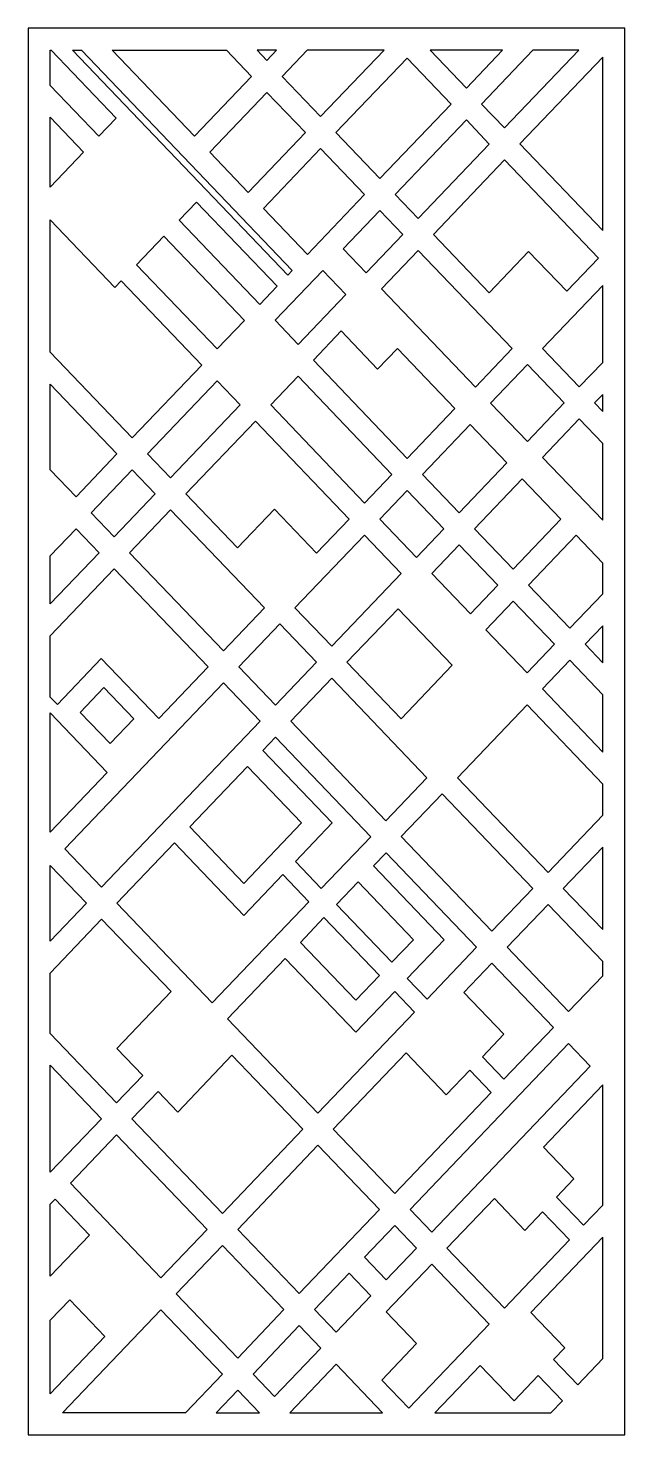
# Model space of a CAD drawing. Extents: x 64 to 1144, y 41 to 2586.
import ezdxf

# ---------------------------------------------------------------- set-up
doc = ezdxf.new("R2010")
doc.units = 0
doc.layers.add('LAYER_01', color=1, linetype='CONTINUOUS')

msp = doc.modelspace()

# ---------------------------------------------------------------- linework, layer by layer
at = {"layer": 'LAYER_01'}
for points in [[(63.8, 41), (1143.8, 41), (1143.8, 2586.5), (63.8, 2586.5)], [(105.6, 2546.5), (223, 2423.8), (191.8, 2391.1), (103.8, 2482.9), (103.8, 2546.5)], [(160.5, 2546.5), (541.7, 2148.1), (533.7, 2139.7), (144.4, 2546.5)], [(215.8, 2546.5), (422.9, 2546.5), (468.3, 2499.1), (364.8, 2390.8)], [(513.5, 2546.5), (478.2, 2546.5), (495.9, 2528)], [(593.2, 2426.3), (708, 2546.5), (568.8, 2546.5), (523.6, 2499.1)], [(791.5, 2546.5), (856.9, 2478.1), (922.2, 2546.5)], [(977.5, 2546.5), (884.6, 2449.2), (926.1, 2405.8), (1060.5, 2546.5)], [(700.4, 2314.3), (620.9, 2397.4), (749.7, 2532.3), (829.2, 2449.2)], [(1103.8, 2220.1), (1103.8, 2533.9), (953.8, 2376.9)], [(565.6, 2397.4), (495.9, 2470.1), (392.5, 2361.9), (462.2, 2289.1)], [(103.8, 2299), (103.8, 2425.1), (164.1, 2362.1)], [(728.1, 2285.4), (856.9, 2420.3), (898.5, 2376.8), (769.7, 2242)], [(593.2, 2368.5), (672.8, 2285.4), (569.4, 2177.1), (489.8, 2260.2)], [(1038.7, 2110.3), (1096.1, 2170.4), (926.1, 2347.9), (797.3, 2213), (898.3, 2107.6), (969.7, 2182.4)], [(337.2, 2239.1), (368.5, 2271.8), (514.3, 2119.4), (483, 2086.7)], [(700.5, 2256.4), (742, 2213), (675.6, 2143.5), (634.1, 2186.9)], [(103.8, 2000.2), (103.8, 2239.7), (220.9, 2117.4), (232.3, 2129.3), (378.2, 1976.9), (252.3, 1845.1)], [(260, 2158.3), (309.5, 2210.1), (455.4, 2057.7), (405.8, 2005.9)], [(769.7, 2184.1), (939.6, 2006.5), (873.2, 1937.1), (703.3, 2114.6)], [(638.6, 2104.7), (552.3, 2014.3), (510.7, 2057.8), (597, 2148.2)], [(1103.8, 1981.6), (1103.8, 2120.6), (994.9, 2006.6), (1061.4, 1937.2)], [(696.4, 1969.7), (732.1, 2007), (836.2, 1898.3), (749.9, 1807.9), (580, 1985.4), (630.6, 2038.5)], [(967.3, 1977.6), (900.9, 1908.1), (967.3, 1838.7), (1033.7, 1908.2)], [(150.6, 1738.6), (103.8, 1787.4), (103.8, 1942.4), (224.6, 1816.1)], [(321.5, 1772.7), (280, 1816.2), (405.9, 1948), (447.4, 1904.6)], [(672.7, 1727.1), (502.8, 1904.6), (552.3, 1956.5), (722.2, 1778.9)], [(1103.8, 1892.8), (1103.8, 1923.7), (1089.1, 1908.2)], [(586, 1636.3), (509.6, 1716.2), (442.7, 1646.1), (349.2, 1743.8), (475.1, 1875.6), (645, 1698.1)], [(863.9, 1869.3), (777.5, 1778.9), (844, 1709.5), (930.3, 1799.9)], [(1103.8, 1696.1), (1103.8, 1834.9), (1061.4, 1879.3), (995, 1809.8)], [(293.9, 1743.8), (219.8, 1666.2), (178.2, 1709.6), (252.3, 1787.2)], [(958, 1771), (871.7, 1680.6), (941.8, 1607.3), (1028.1, 1697.7)], [(700.4, 1698.1), (749.9, 1750), (816.3, 1680.6), (766.8, 1628.7)], [(247.5, 1637.3), (321.6, 1714.9), (491.5, 1537.3), (417.4, 1459.8)], [(192.1, 1637.3), (103.8, 1544.8), (103.8, 1631.7), (150.6, 1680.7)], [(546.8, 1537.3), (672.7, 1669.2), (739.1, 1599.8), (613.2, 1467.9)], [(1103.8, 1618.6), (1055.8, 1668.8), (969.5, 1578.4), (1044, 1500.5), (1103.8, 1563.1)], [(794.5, 1599.8), (844, 1651.7), (914.1, 1578.4), (864.6, 1526.5)], [(103.8, 1376.1), (103.8, 1486.9), (219.8, 1608.3), (389.7, 1430.8), (300.2, 1337.1), (196.1, 1445.9), (116.7, 1362.7)], [(640.9, 1439), (738.7, 1336.8), (831.1, 1433.5), (733.3, 1535.7)], [(892.3, 1497.6), (966.8, 1419.7), (1016.3, 1471.6), (941.8, 1549.4)], [(445.1, 1430.8), (519.1, 1508.4), (585.6, 1439), (511.5, 1361.4)], [(1071.7, 1471.6), (1103.8, 1438), (1103.8, 1505.2)], [(1103.8, 1276.5), (1103.8, 1380.2), (1044, 1442.6), (994.5, 1390.8)], [(196.9, 1032), (130.5, 1101.4), (417.4, 1401.9), (483.8, 1332.5)], [(785.6, 1230), (711.5, 1152.4), (539.2, 1332.5), (613.3, 1410)], [(254.9, 1336.8), (201, 1393.1), (158.3, 1348.3), (212.1, 1292.1)], [(1103.8, 1218.7), (966.8, 1361.8), (840.9, 1230), (1004.8, 1058.8), (1103.8, 1162.5)], [(103.8, 1347.4), (207.1, 1239.5), (103.8, 1131.4)], [(614.2, 1148.4), (547.6, 1078.7), (594.4, 1029.7), (683.9, 1123.4), (511.5, 1303.5), (488.6, 1279.6)], [(356.5, 1141.2), (461, 1250.6), (558.8, 1148.4), (454.3, 1039)], [(977.1, 1029.8), (903, 952.3), (739.2, 1123.5), (813.3, 1201)], [(224.6, 1003.1), (396.9, 823), (571.6, 1005.8), (524.7, 1054.8), (454.4, 981.1), (328.9, 1112.3)], [(1032.4, 1029.9), (1103.8, 955.3), (1103.8, 1104.6)], [(103.8, 934.6), (103.8, 1071.4), (169.2, 1003)], [(785.9, 829.6), (875.4, 923.3), (711.6, 1094.5), (688.7, 1070.6), (816.6, 936.9), (750, 867.1)], [(661, 1041.6), (622.1, 1000.8), (722.3, 896.1), (761.3, 936.9)], [(1103.8, 871.7), (1103.8, 897.4), (1004.8, 1000.9), (930.7, 923.4), (1042, 807)], [(224.4, 740.3), (271.2, 691.4), (224, 641.9), (103.8, 767.5), (103.8, 876.6), (196.9, 974.1), (322.4, 843)], [(556.5, 932.2), (599.2, 976.9), (699.5, 872.2), (656.8, 827.5)], [(528.9, 903.2), (656.8, 769.6), (727.2, 843.2), (763.1, 805.7), (588.4, 622.9), (424.6, 794)], [(852.5, 841.5), (924.9, 765.9), (885.9, 725.1), (924.9, 684.4), (1014.4, 778.1), (903.1, 894.4)], [(1081.1, 708.3), (1042.1, 749.2), (755.1, 448.7), (794.2, 407.9)], [(298.9, 662.5), (334.6, 625.1), (432.7, 727.8), (560.8, 593.9), (415.5, 441.8), (251.7, 613)], [(616.1, 593.9), (748, 732.1), (820.4, 656.5), (863.1, 701.2), (902.1, 660.5), (727.4, 477.6)], [(103.8, 516.1), (103.8, 709.7), (196.4, 613)], [(1103.8, 456.9), (1103.8, 674.2), (996.5, 561.8), (1051.7, 504.2), (1020.2, 471.3), (1068.9, 420.4)], [(224, 584.1), (387.9, 412.9), (304.1, 325.2), (140.3, 496.4)], [(443.2, 412.9), (588.4, 565), (699.8, 448.7), (554.5, 296.6)], [(103.8, 328.2), (103.8, 458.2), (112.7, 467.4), (174.8, 402.5)], [(1043.7, 394), (925.7, 270.4), (821.9, 378.9), (907.6, 468.7), (962.7, 411.1), (995, 444.9)], [(711.8, 321.6), (672.7, 362.4), (727.4, 419.7), (766.5, 378.9)], [(526.9, 267.6), (443.1, 179.9), (331.8, 296.3), (415.6, 383.9)], [(1103.8, 399), (973.5, 262.6), (1034.9, 198.4), (1014.8, 177.3), (1058.4, 131.7), (1103.8, 179.3)], [(684.1, 292.6), (645.1, 333.5), (582.2, 267.7), (621.3, 226.8)], [(711.8, 263.7), (767, 206.1), (704.1, 140.3), (752.8, 89.4), (898, 241.5), (794.2, 350)], [(103.8, 115.5), (103.8, 248.5), (139.3, 285.6), (202.9, 219.2)], [(348.7, 81), (126.3, 81), (304.2, 267.3), (415.5, 151)], [(593.6, 197.9), (554.6, 238.7), (470.8, 151), (509.9, 110.2)], [(537.4, 81), (705.4, 81), (621.3, 168.9)], [(800.1, 81), (1010, 81), (1030.8, 102.8), (987.1, 148.4), (943.3, 102.5), (881.9, 166.7)], [(404, 81), (482.4, 81), (443.2, 122.1)]]:
    msp.add_lwpolyline(points, close=True, dxfattribs=at)

doc.saveas('drawing.dxf')
